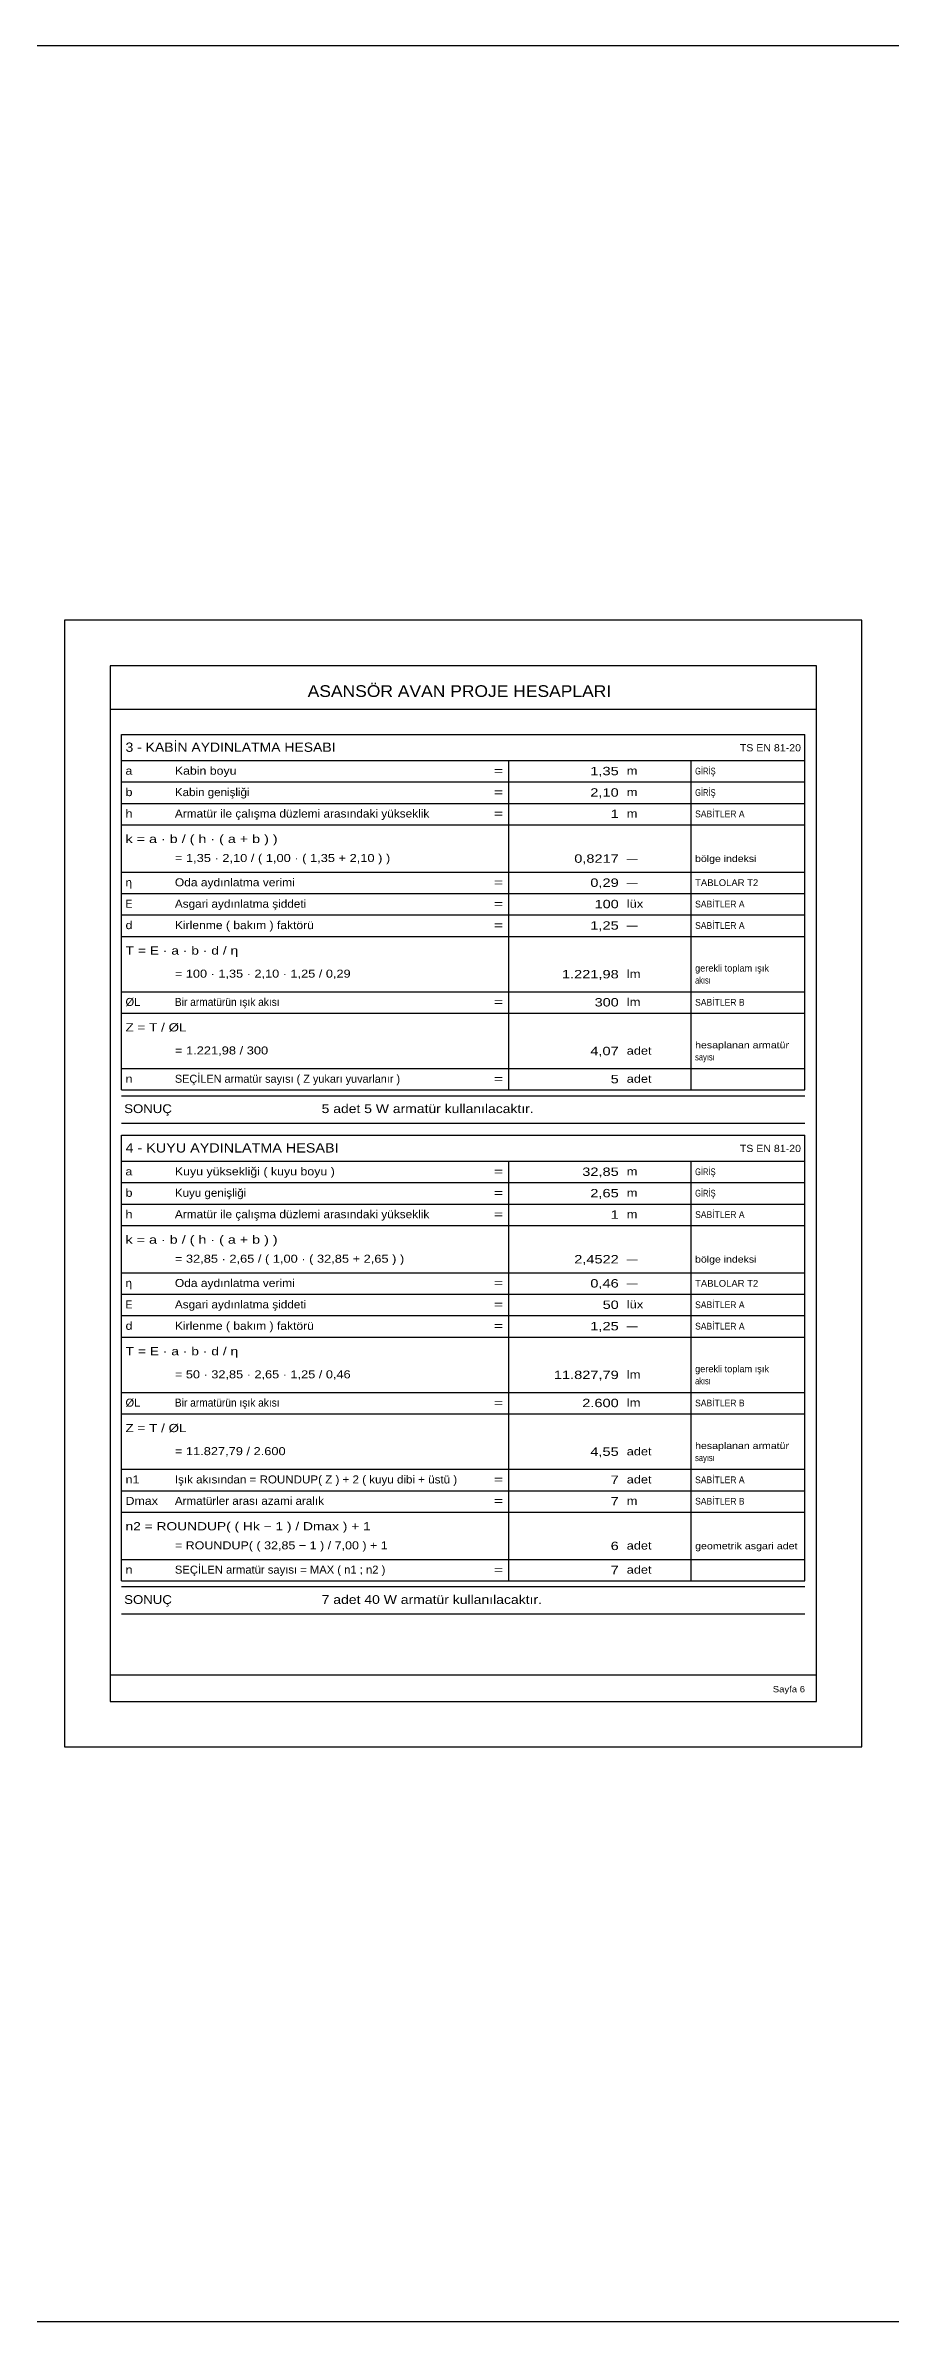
# Model space of a CAD drawing. Header units: millimetres. Extents: x -4216 to -974, y 1159 to 1759.
# Drawn here: x -2687 to -2465, y 1159 to 1759 of the extents above; entities that cross this region are included whole.
import ezdxf

# ---------------------------------------------------------------- set-up
doc = ezdxf.new("R2010")
doc.units = ezdxf.units.MM
for name, color, linetype in [('AVAN-A4', 8, 'Continuous'), ('AVAN-CIZGI', 7, 'Continuous'), ('AVAN-YAZI', 7, 'Continuous')]:
    doc.layers.add(name, color=color, linetype=linetype)
doc.layers.add('t-çap', color=7, linetype='Continuous', lineweight=25)
doc.styles.add('AVAN', font='arial.ttf')
doc.styles.add('AVAN-KALIN', font='arial.ttf')

msp = doc.modelspace()

# ---------------------------------------------------------------- linework, layer by layer
at = {"layer": 'AVAN-A4'}
msp.add_lwpolyline([(-2682.5, 1310.9), (-2472.5, 1310.9), (-2472.5, 1607.9), (-2682.5, 1607.9)], close=True, dxfattribs=at)
at = {"layer": 'AVAN-CIZGI'}
for p, q in [((-2484.5, 1595.9), (-2670.5, 1595.9)), ((-2670.5, 1595.9), (-2670.5, 1322.9)), ((-2484.5, 1322.9), (-2484.5, 1595.9)), ((-2670.5, 1584.5), (-2484.5, 1584.5)), ((-2667.5, 1577.7833), (-2487.5, 1577.7833)), ((-2667.5, 1570.9394), (-2667.5, 1577.7833)), ((-2667.5, 1577.7833), (-2487.5, 1577.7833)), ((-2487.5, 1570.9394), (-2487.5, 1577.7833)), ((-2667.5, 1570.9394), (-2487.5, 1570.9394)), ((-2667.5, 1570.9394), (-2487.5, 1570.9394)), ((-2667.5, 1565.295), (-2667.5, 1570.9394)), ((-2565.5, 1565.295), (-2565.5, 1570.9394)), ((-2517.5, 1565.295), (-2517.5, 1570.9394)), ((-2487.5, 1565.295), (-2487.5, 1570.9394)), ((-2667.5, 1565.295), (-2487.5, 1565.295)), ((-2667.5, 1565.295), (-2487.5, 1565.295)), ((-2667.5, 1565.295), (-2487.5, 1565.295)), ((-2667.5, 1489.73), (-2667.5, 1565.295)), ((-2565.5, 1489.73), (-2565.5, 1565.295)), ((-2517.5, 1489.73), (-2517.5, 1565.295)), ((-2487.5, 1489.73), (-2487.5, 1565.295)), ((-2667.5, 1559.6506), (-2487.5, 1559.6506)), ((-2667.5, 1554.0061), (-2487.5, 1554.0061)), ((-2667.5, 1541.5178), (-2487.5, 1541.5178)), ((-2667.5, 1535.8733), (-2487.5, 1535.8733)), ((-2667.5, 1530.2289), (-2487.5, 1530.2289)), ((-2667.5, 1524.5844), (-2487.5, 1524.5844)), ((-2667.5, 1509.9794), (-2487.5, 1509.9794)), ((-2667.5, 1504.335), (-2487.5, 1504.335)), ((-2667.5, 1489.73), (-2487.5, 1489.73)), ((-2667.5, 1489.73), (-2487.5, 1489.73)), ((-2667.5, 1489.73), (-2487.5, 1489.73)), ((-2667.5, 1484.0856), (-2667.5, 1489.73)), ((-2565.5, 1484.0856), (-2565.5, 1489.73)), ((-2517.5, 1484.0856), (-2517.5, 1489.73)), ((-2487.5, 1484.0856), (-2487.5, 1489.73)), ((-2667.5, 1484.0856), (-2487.5, 1484.0856)), ((-2667.5, 1484.0856), (-2487.5, 1484.0856)), ((-2667.5, 1482.5855), (-2487.5, 1482.5855)), ((-2667.5, 1475.3536), (-2487.5, 1475.3536)), ((-2667.5, 1472.1536), (-2487.5, 1472.1536)), ((-2667.5, 1465.3097), (-2667.5, 1472.1536)), ((-2667.5, 1472.1536), (-2487.5, 1472.1536)), ((-2487.5, 1465.3097), (-2487.5, 1472.1536)), ((-2667.5, 1465.3097), (-2487.5, 1465.3097)), ((-2667.5, 1465.3097), (-2487.5, 1465.3097)), ((-2667.5, 1459.6653), (-2667.5, 1465.3097)), ((-2565.5, 1459.6653), (-2565.5, 1465.3097)), ((-2517.5, 1459.6653), (-2517.5, 1465.3097)), ((-2487.5, 1459.6653), (-2487.5, 1465.3097)), ((-2667.5, 1459.6653), (-2487.5, 1459.6653)), ((-2667.5, 1459.6653), (-2487.5, 1459.6653)), ((-2667.5, 1459.6653), (-2487.5, 1459.6653)), ((-2667.5, 1360.3231), (-2667.5, 1459.6653)), ((-2565.5, 1360.3231), (-2565.5, 1459.6653)), ((-2517.5, 1360.3231), (-2517.5, 1459.6653)), ((-2487.5, 1360.3231), (-2487.5, 1459.6653)), ((-2667.5, 1454.0209), (-2487.5, 1454.0209)), ((-2667.5, 1448.3764), (-2487.5, 1448.3764)), ((-2667.5, 1435.8881), (-2487.5, 1435.8881)), ((-2667.5, 1430.2436), (-2487.5, 1430.2436)), ((-2667.5, 1424.5992), (-2487.5, 1424.5992)), ((-2667.5, 1418.9547), (-2487.5, 1418.9547)), ((-2667.5, 1404.3497), (-2487.5, 1404.3497)), ((-2667.5, 1398.7053), (-2487.5, 1398.7053)), ((-2667.5, 1384.1003), (-2487.5, 1384.1003)), ((-2667.5, 1378.4559), (-2487.5, 1378.4559)), ((-2667.5, 1372.8114), (-2487.5, 1372.8114)), ((-2667.5, 1360.3231), (-2487.5, 1360.3231)), ((-2667.5, 1360.3231), (-2487.5, 1360.3231)), ((-2667.5, 1360.3231), (-2487.5, 1360.3231)), ((-2667.5, 1354.6786), (-2667.5, 1360.3231)), ((-2565.5, 1354.6786), (-2565.5, 1360.3231)), ((-2517.5, 1354.6786), (-2517.5, 1360.3231)), ((-2487.5, 1354.6786), (-2487.5, 1360.3231)), ((-2667.5, 1354.6786), (-2487.5, 1354.6786)), ((-2667.5, 1354.6786), (-2487.5, 1354.6786)), ((-2667.5, 1353.1786), (-2487.5, 1353.1786)), ((-2667.5, 1345.9467), (-2487.5, 1345.9467)), ((-2670.5, 1329.9), (-2484.5, 1329.9)), ((-2670.5, 1322.9), (-2484.5, 1322.9))]:
    msp.add_line(p, q, dxfattribs=at)
at = {"layer": 't-çap'}
for p, q in [((-4215.8372, 1759.433), (-973.8203, 1759.433)), ((-4215.8372, 1159.433), (-973.8203, 1159.433))]:
    msp.add_line(p, q, dxfattribs=at)

# ---------------------------------------------------------------- texts
at = {"layer": 'AVAN-YAZI'}
for s, height, style, width, p in [('ASANSÖR AVAN PROJE HESAPLARI', 3.086, 'AVAN-KALIN', 1.066, (-2618.4722, 1587.7)), ('3 - KABİN AYDINLATMA HESABI', 2.443, 'AVAN-KALIN', 1.0761, (-2666.4417, 1573.2325)), ('TS EN 81-20', 1.903, 'AVAN', 1.0479, (-2504.6576, 1573.356)), ('a', 2.109, 'AVAN', 1.0825, (-2666.4417, 1567.2)), ('Kabin boyu', 2.109, 'AVAN', 1.1003, (-2653.4417, 1567.2)), ('=', 2.109, 'AVAN', 1.4092, (-2569.4417, 1567.2)), ('1,35', 2.212, 'AVAN-KALIN', 1.2453, (-2544.0438, 1567.0589)), ('m', 2.109, 'AVAN', 1.1486, (-2534.4417, 1567.2)), ('GİRİŞ', 1.775, 'AVAN', 0.6995, (-2516.4416, 1567.2706)), ('b', 2.109, 'AVAN', 1.1213, (-2666.4417, 1561.5556)), ('Kabin genişliği', 2.109, 'AVAN', 1.0348, (-2653.4417, 1561.5556)), ('=', 2.109, 'AVAN', 1.4092, (-2569.4417, 1561.5556)), ('2,10', 2.212, 'AVAN-KALIN', 1.2453, (-2544.0438, 1561.4144)), ('m', 2.109, 'AVAN', 1.1486, (-2534.4417, 1561.5556)), ('GİRİŞ', 1.775, 'AVAN', 0.6995, (-2516.4416, 1561.6261)), ('h', 2.109, 'AVAN', 1.1196, (-2666.4417, 1555.9111)), ('Armatür ile çalışma düzlemi arasındaki yükseklik', 2.109, 'AVAN', 1.0574, (-2653.4417, 1555.9111)), ('=', 2.109, 'AVAN', 1.4092, (-2569.4417, 1555.9111)), ('1', 2.212, 'AVAN-KALIN', 1.2291, (-2538.6693, 1555.77)), ('m', 2.109, 'AVAN', 1.1486, (-2534.4417, 1555.9111)), ('SABİTLER A', 1.775, 'AVAN', 0.909, (-2516.4416, 1555.9817)), ('k = a · b / ( h · ( a + b ) )', 2.16, 'AVAN-KALIN', 1.2508, (-2666.4417, 1549.1907)), ('= 1,35 · 2,10 / ( 1,00 · ( 1,35 + 2,10 ) )', 2.109, 'AVAN', 1.1468, (-2653.4417, 1544.1813)), ('0,8217', 2.212, 'AVAN-KALIN', 1.2394, (-2548.2658, 1543.9872)), ('—', 2.109, 'AVAN', 0.9822, (-2534.4417, 1544.1283)), ('bölge indeksi', 1.775, 'AVAN', 1.1161, (-2516.4416, 1544.1989)), ('η', 2.109, 'AVAN', 1.0323, (-2666.4417, 1537.7783)), ('Oda aydınlatma verimi', 2.109, 'AVAN', 1.0714, (-2653.4417, 1537.7783)), ('=', 2.109, 'AVAN', 1.4092, (-2569.4417, 1537.7783)), ('0,29', 2.212, 'AVAN-KALIN', 1.2453, (-2544.0438, 1537.6372)), ('—', 2.109, 'AVAN', 0.9822, (-2534.4417, 1537.7783)), ('TABLOLAR T2', 1.775, 'AVAN', 1.0053, (-2516.4416, 1537.8489)), ('E', 2.109, 'AVAN', 0.9304, (-2666.4417, 1532.1339)), ('Asgari aydınlatma şiddeti', 2.109, 'AVAN', 1.0511, (-2653.4417, 1532.1339)), ('=', 2.109, 'AVAN', 1.4092, (-2569.4417, 1532.1339)), ('100', 2.212, 'AVAN-KALIN', 1.2291, (-2542.8913, 1531.9928)), ('lüx', 2.109, 'AVAN', 1.1554, (-2534.4417, 1532.1339)), ('SABİTLER A', 1.775, 'AVAN', 0.909, (-2516.4416, 1532.2044)), ('d', 2.109, 'AVAN', 1.1213, (-2666.4417, 1526.4894)), ('Kirlenme ( bakım ) faktörü', 2.109, 'AVAN', 1.0803, (-2653.4417, 1526.4894)), ('=', 2.109, 'AVAN', 1.4092, (-2569.4417, 1526.4894)), ('1,25', 2.212, 'AVAN-KALIN', 1.2453, (-2544.0438, 1526.3483)), ('—', 2.109, 'AVAN', 0.9822, (-2534.4417, 1526.4894)), ('SABİTLER A', 1.775, 'AVAN', 0.909, (-2516.4416, 1526.56)), ('T = E · a · b · d / η', 2.16, 'AVAN-KALIN', 1.2083, (-2666.4417, 1519.769)), ('= 100 · 1,35 · 2,10 · 1,25 / 0,29', 2.109, 'AVAN', 1.1372, (-2653.4417, 1513.7013)), ('1.221,98', 2.212, 'AVAN-KALIN', 1.2453, (-2551.5293, 1513.5072)), ('lm', 2.109, 'AVAN', 1.1655, (-2534.4417, 1513.6483)), ('akısı', 1.775, 'AVAN', 0.7239, (-2516.4416, 1512.1314)), ('gerekli toplam ışık', 1.775, 'AVAN', 0.9738, (-2516.4416, 1515.3064)), ('ØL', 2.109, 'AVAN', 0.9897, (-2666.4417, 1506.24)), ('Bir armatürün ışık akısı', 2.109, 'AVAN', 0.9109, (-2653.4417, 1506.24)), ('=', 2.109, 'AVAN', 1.4092, (-2569.4417, 1506.24)), ('300', 2.212, 'AVAN-KALIN', 1.2291, (-2542.8913, 1506.0989)), ('lm', 2.109, 'AVAN', 1.1655, (-2534.4417, 1506.24)), ('SABİTLER B', 1.775, 'AVAN', 0.9093, (-2516.4416, 1506.3106)), ('Z = T / ØL', 2.16, 'AVAN-KALIN', 1.1761, (-2666.4417, 1499.5196)), ('= 1.221,98 / 300', 2.109, 'AVAN', 1.1492, (-2653.4417, 1493.4518)), ('4,07', 2.212, 'AVAN-KALIN', 1.2453, (-2544.0438, 1493.2578)), ('adet', 2.109, 'AVAN', 1.1381, (-2534.4417, 1493.3989)), ('hesaplanan armatür', 1.775, 'AVAN', 1.1215, (-2516.4416, 1495.0569)), ('SEÇİLEN armatür sayısı ( Z yukarı yuvarlanır )', 2.109, 'AVAN', 0.9741, (-2653.4417, 1485.9906)), ('5', 2.212, 'AVAN-KALIN', 1.2291, (-2538.6693, 1485.8494)), ('adet', 2.109, 'AVAN', 1.1381, (-2534.4417, 1485.9906)), ('sayısı', 1.775, 'AVAN', 0.7692, (-2516.4416, 1491.8819)), ('n', 2.109, 'AVAN', 1.1196, (-2666.4417, 1485.9906)), ('=', 2.109, 'AVAN', 1.4092, (-2569.4417, 1485.9906)), ('SONUÇ', 2.315, 'AVAN-KALIN', 1.0752, (-2666.7944, 1477.9994)), ('5 adet 5 W armatür kullanılacaktır.', 2.315, 'AVAN-KALIN', 1.1339, (-2614.7944, 1477.9994)), ('4 - KUYU AYDINLATMA HESABI', 2.443, 'AVAN-KALIN', 1.1081, (-2666.4417, 1467.6028)), ('TS EN 81-20', 1.903, 'AVAN', 1.0479, (-2504.6576, 1467.7263)), ('a', 2.109, 'AVAN', 1.0825, (-2666.4417, 1461.5703)), ('b', 2.109, 'AVAN', 1.1213, (-2666.4417, 1455.9259)), ('Kuyu genişliği', 2.109, 'AVAN', 1.0338, (-2653.4417, 1455.9259)), ('Kuyu yüksekliği ( kuyu boyu )', 2.109, 'AVAN', 1.1039, (-2653.4417, 1461.5703)), ('=', 2.109, 'AVAN', 1.4092, (-2569.4417, 1461.5703)), ('32,85', 2.212, 'AVAN-KALIN', 1.2417, (-2546.1548, 1461.4292)), ('2,65', 2.212, 'AVAN-KALIN', 1.2453, (-2544.0438, 1455.7847)), ('m', 2.109, 'AVAN', 1.1486, (-2534.4417, 1461.5703)), ('GİRİŞ', 1.775, 'AVAN', 0.6995, (-2516.4416, 1461.6409)), ('GİRİŞ', 1.775, 'AVAN', 0.6995, (-2516.4416, 1455.9964)), ('h', 2.109, 'AVAN', 1.1196, (-2666.4417, 1450.2814)), ('Armatür ile çalışma düzlemi arasındaki yükseklik', 2.109, 'AVAN', 1.0574, (-2653.4417, 1450.2814)), ('=', 2.109, 'AVAN', 1.4092, (-2569.4417, 1455.9259)), ('1', 2.212, 'AVAN-KALIN', 1.2291, (-2538.6693, 1450.1403)), ('m', 2.109, 'AVAN', 1.1486, (-2534.4417, 1455.9259)), ('SABİTLER A', 1.775, 'AVAN', 0.909, (-2516.4416, 1450.352)), ('=', 2.109, 'AVAN', 1.4092, (-2569.4417, 1450.2814)), ('m', 2.109, 'AVAN', 1.1486, (-2534.4417, 1450.2814)), ('k = a · b / ( h · ( a + b ) )', 2.16, 'AVAN-KALIN', 1.2508, (-2666.4417, 1443.561)), ('= 32,85 · 2,65 / ( 1,00 · ( 32,85 + 2,65 ) )', 2.109, 'AVAN', 1.1454, (-2653.4417, 1438.5515)), ('2,4522', 2.212, 'AVAN-KALIN', 1.2394, (-2548.2658, 1438.3575)), ('bölge indeksi', 1.775, 'AVAN', 1.1161, (-2516.4416, 1438.5692)), ('Oda aydınlatma verimi', 2.109, 'AVAN', 1.0714, (-2653.4417, 1432.1486)), ('0,46', 2.212, 'AVAN-KALIN', 1.2453, (-2544.0438, 1432.0075)), ('—', 2.109, 'AVAN', 0.9822, (-2534.4417, 1438.4986)), ('TABLOLAR T2', 1.775, 'AVAN', 1.0053, (-2516.4416, 1432.2192)), ('η', 2.109, 'AVAN', 1.0323, (-2666.4417, 1432.1486)), ('E', 2.109, 'AVAN', 0.9304, (-2666.4417, 1426.5042)), ('Asgari aydınlatma şiddeti', 2.109, 'AVAN', 1.0511, (-2653.4417, 1426.5042)), ('=', 2.109, 'AVAN', 1.4092, (-2569.4417, 1432.1486)), ('=', 2.109, 'AVAN', 1.4092, (-2569.4417, 1426.5042)), ('50', 2.212, 'AVAN-KALIN', 1.2291, (-2540.7803, 1426.3631)), ('—', 2.109, 'AVAN', 0.9822, (-2534.4417, 1432.1486)), ('lüx', 2.109, 'AVAN', 1.1554, (-2534.4417, 1426.5042)), ('SABİTLER A', 1.775, 'AVAN', 0.909, (-2516.4416, 1426.5747)), ('d', 2.109, 'AVAN', 1.1213, (-2666.4417, 1420.8597)), ('Kirlenme ( bakım ) faktörü', 2.109, 'AVAN', 1.0803, (-2653.4417, 1420.8597)), ('=', 2.109, 'AVAN', 1.4092, (-2569.4417, 1420.8597)), ('1,25', 2.212, 'AVAN-KALIN', 1.2453, (-2544.0438, 1420.7186)), ('SABİTLER A', 1.775, 'AVAN', 0.909, (-2516.4416, 1420.9303)), ('T = E · a · b · d / η', 2.16, 'AVAN-KALIN', 1.2083, (-2666.4417, 1414.1393)), ('—', 2.109, 'AVAN', 0.9822, (-2534.4417, 1420.8597)), ('= 50 · 32,85 · 2,65 · 1,25 / 0,46', 2.109, 'AVAN', 1.1372, (-2653.4417, 1408.0715)), ('11.827,79', 2.212, 'AVAN-KALIN', 1.2432, (-2553.6402, 1407.8775)), ('lm', 2.109, 'AVAN', 1.1655, (-2534.4417, 1408.0186)), ('gerekli toplam ışık', 1.775, 'AVAN', 0.9738, (-2516.4416, 1409.6767)), ('akısı', 1.775, 'AVAN', 0.7239, (-2516.4416, 1406.5017)), ('ØL', 2.109, 'AVAN', 0.9897, (-2666.4417, 1400.6103)), ('Bir armatürün ışık akısı', 2.109, 'AVAN', 0.9109, (-2653.4417, 1400.6103)), ('=', 2.109, 'AVAN', 1.4092, (-2569.4417, 1400.6103)), ('2.600', 2.212, 'AVAN-KALIN', 1.2417, (-2546.1548, 1400.4692)), ('lm', 2.109, 'AVAN', 1.1655, (-2534.4417, 1400.6103)), ('SABİTLER B', 1.775, 'AVAN', 0.9093, (-2516.4416, 1400.6809)), ('Z = T / ØL', 2.16, 'AVAN-KALIN', 1.1761, (-2666.4417, 1393.8899)), ('= 11.827,79 / 2.600', 2.109, 'AVAN', 1.1451, (-2653.4417, 1387.8221)), ('4,55', 2.212, 'AVAN-KALIN', 1.2453, (-2544.0438, 1387.6281)), ('adet', 2.109, 'AVAN', 1.1381, (-2534.4417, 1387.7692)), ('sayısı', 1.775, 'AVAN', 0.7692, (-2516.4416, 1386.2522)), ('hesaplanan armatür', 1.775, 'AVAN', 1.1215, (-2516.4416, 1389.4272)), ('n1', 2.109, 'AVAN', 1.1217, (-2666.4417, 1380.3609)), ('Işık akısından = ROUNDUP( Z ) + 2 ( kuyu dibi + üstü )', 2.109, 'AVAN', 1.0355, (-2653.4417, 1380.3609)), ('=', 2.109, 'AVAN', 1.4092, (-2569.4417, 1380.3609)), ('7', 2.212, 'AVAN-KALIN', 1.2291, (-2538.6693, 1380.2197)), ('adet', 2.109, 'AVAN', 1.1381, (-2534.4417, 1380.3609)), ('SABİTLER A', 1.775, 'AVAN', 0.909, (-2516.4416, 1380.4314)), ('Dmax', 2.109, 'AVAN', 1.1092, (-2666.4417, 1374.7164)), ('Armatürler arası azami aralık', 2.109, 'AVAN', 1.038, (-2653.4417, 1374.7164)), ('=', 2.109, 'AVAN', 1.4092, (-2569.4417, 1374.7164)), ('7', 2.212, 'AVAN-KALIN', 1.2291, (-2538.6693, 1374.5753)), ('m', 2.109, 'AVAN', 1.1486, (-2534.4417, 1374.7164)), ('SABİTLER B', 1.775, 'AVAN', 0.9093, (-2516.4416, 1374.787)), ('n2 = ROUNDUP( ( Hk − 1 ) / Dmax ) + 1', 2.16, 'AVAN-KALIN', 1.2018, (-2666.4417, 1367.996)), ('= ROUNDUP( ( 32,85 − 1 ) / 7,00 ) + 1', 2.109, 'AVAN', 1.1172, (-2653.4417, 1362.9865)), ('6', 2.212, 'AVAN-KALIN', 1.2291, (-2538.6693, 1362.7925)), ('adet', 2.109, 'AVAN', 1.1381, (-2534.4417, 1362.9336)), ('geometrik asgari adet', 1.775, 'AVAN', 1.131, (-2516.4416, 1363.0042)), ('n', 2.109, 'AVAN', 1.1196, (-2666.4417, 1356.5836)), ('SEÇİLEN armatür sayısı = MAX ( n1 ; n2 )', 2.109, 'AVAN', 1.003, (-2653.4417, 1356.5836)), ('=', 2.109, 'AVAN', 1.4092, (-2569.4417, 1356.5836)), ('7', 2.212, 'AVAN-KALIN', 1.2291, (-2538.6693, 1356.4425)), ('adet', 2.109, 'AVAN', 1.1381, (-2534.4417, 1356.5836)), ('SONUÇ', 2.315, 'AVAN-KALIN', 1.0752, (-2666.7944, 1348.5925)), ('7 adet 40 W armatür kullanılacaktır.', 2.315, 'AVAN-KALIN', 1.1369, (-2614.7944, 1348.5925)), ('Sayfa 6', 1.646, 'AVAN', 1.0886, (-2495.9854, 1325.3))]:
    msp.add_text(s, height=height, dxfattribs=dict(at, style=style, width=width)).set_placement(p)

doc.saveas('drawing.dxf')
